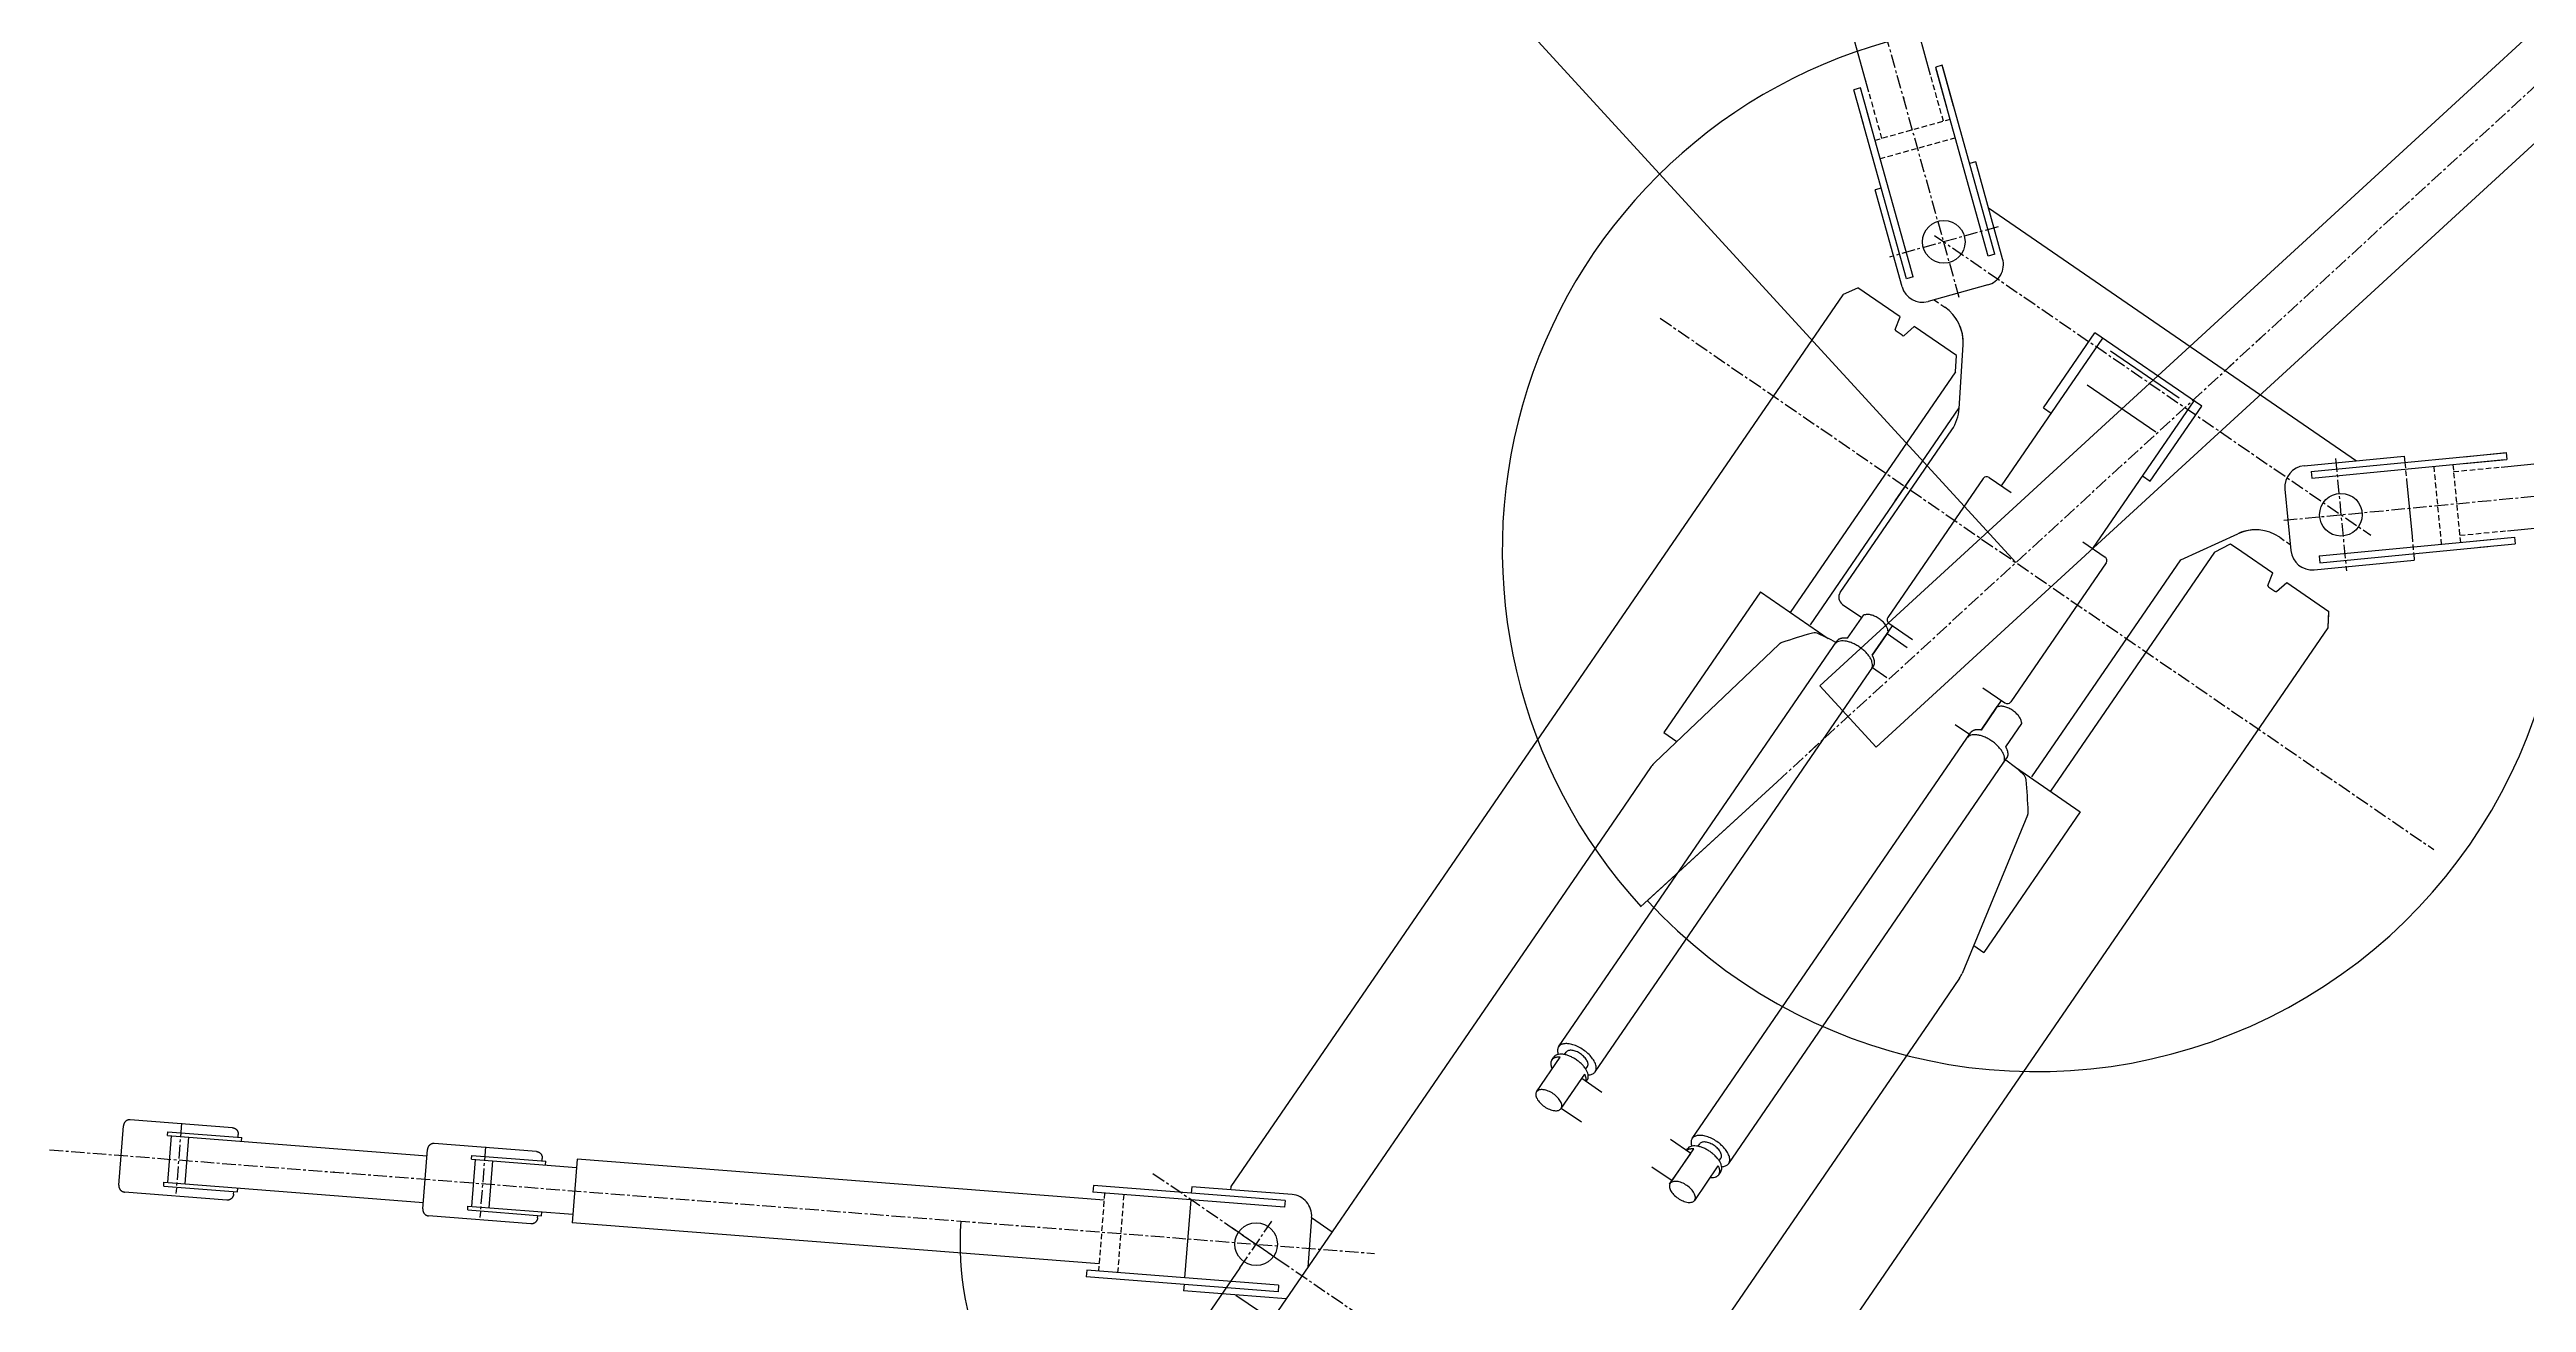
# Model space of a CAD drawing. Header units: millimetres. Extents: x 13669 to 217197, y -88248 to 24578.
# Drawn here: x 193647 to 199457, y -26504 to -23567 of the extents above; entities that cross this region are included whole.
import ezdxf

# ---------------------------------------------------------------- set-up
doc = ezdxf.new("R2010")
doc.units = ezdxf.units.MM
doc.linetypes.add('CENTER', pattern=[50.8, 31.75, -6.35, 6.35, -6.35])
doc.linetypes.add('DASHED', pattern=[19.05, 12.7, -6.35])
doc.layers.add('1', color=7, linetype='Continuous')
doc.styles.get("Standard").update_dxf_attribs({"font": 'arial.ttf'})
doc.dimstyles.new('DIMSTYLE24', dxfattribs={"dimtxt": 3.2, "dimasz": 1, "dimexe": 2.54, "dimexo": 0, "dimgap": 1.6, "dimtad": 1, "dimdec": 4, "dimzin": 0, "dimdsep": 46, "dimtxsty": 'Standard', "dimblk1": 'OPEN', "dimblk2": 'OPEN', "dimsah": 1, "dimcen": 0.09, "dimadec": 0, "dimazin": 0, "dimtfac": 1, "dimtdec": 4, "dimtmove": 0, "dimatfit": 3, "dimldrblk": 'OPEN', "dimfxl": 1, "dimtvp": 1, "dimtolj": 1, "dimtzin": 0, "dimarcsym": 0})
doc.dimstyles.new('ISO-25', dxfattribs={"dimtxt": 2.5, "dimasz": 2.5, "dimexe": 1.25, "dimexo": 0.625, "dimtad": 1, "dimtxsty": 'Standard', "dimcen": 2.5, "dimadec": 0, "dimazin": 0, "dimtfac": 1, "dimtmove": 0, "dimatfit": 3, "dimfxl": 1, "dimarcsym": 0})

# ---------------------------------------------------------------- blocks, each defined once
blk = doc.blocks.new('_OPEN')
at = {"color": 0, "linetype": 'ByBlock'}
for q in [(-3.128, 0.562), (-3.128, -0.562), (-3, 0)]:
    blk.add_line((0, 0), q, dxfattribs=at)
blk = doc.blocks.new('*D397')
at = {"layer": '1', "color": 0, "linetype": 'Continuous', "lineweight": -2, "transparency": 16777216}
blk.add_line((196438.9, -26423), (196083.3, -26941), dxfattribs=at)
blk.add_arc((196477.1, -26367.3), 694.5, 175.57351, 235.49101, dxfattribs=at)
at = {"layer": 'Defpoints', "color": 0, "linetype": 'Continuous', "transparency": 16777216}
for p in [(193647.2, -26146.2), (196515.3, -26311.7), (196438.9, -26423), (196755.1, -26389.1), (195807.9, -26553.3)]:
    blk.add_point(p, dxfattribs=at)
at = {"layer": '1', "color": 0, "linetype": 'Continuous', "lineweight": -2, "transparency": 16777216, "xscale": 0.5, "yscale": 0.5, "zscale": 0.5}
for p, rotation in [((195784.7, -26313.2), 85.55288885906965), ((196084, -26939.9), 325.5116395829554)]:
    blk.add_blockref('_OPEN', p, dxfattribs=dict(at, rotation=rotation))
at = {"layer": '1', "color": 0, "linetype": 'Continuous', "transparency": 16777216, "insert": (195851.9, -26666), "char_height": 1.6, "attachment_point": 5, "rotation": 295.53226}
blk.add_mtext('\\A1;60°', dxfattribs=at)
blk = doc.blocks.new('*D398')
at = {"layer": '1', "color": 0, "linetype": 'Continuous', "lineweight": -2, "transparency": 16777216}
blk.add_line((197699.1, -25283.2), (197378.9, -25576.8), dxfattribs=at)
blk.add_arc((198291.5, -24739.9), 1237, 105.62486, 222.50072, dxfattribs=at)
at = {"layer": 'Defpoints', "color": 0, "linetype": 'Continuous', "transparency": 16777216}
for p in [(197351, -21371.8), (201544.4, -21756.7), (197283.5, -24022.9), (198126.2, -24147.7), (197699.1, -25283.2)]:
    blk.add_point(p, dxfattribs=at)
at = {"layer": '1', "color": 0, "linetype": 'Continuous', "lineweight": -2, "transparency": 16777216, "xscale": 0.5, "yscale": 0.5, "zscale": 0.5}
for p, rotation in [((197958.8, -23548.4), 15.61327975359566), ((197379.8, -25576), 312.5122968847326)]:
    blk.add_blockref('_OPEN', p, dxfattribs=dict(at, rotation=rotation))
at = {"layer": '1', "color": 0, "linetype": 'Continuous', "transparency": 16777216, "insert": (197056.4, -24646.4), "char_height": 1.6, "attachment_point": 5, "rotation": 85.6712}
blk.add_mtext('\\A1;117°', dxfattribs=at)
blk = doc.blocks.new('*D399')
at = {"layer": '1', "color": 0, "linetype": 'Continuous', "lineweight": -2, "transparency": 16777216}
blk.add_line((197699.1, -25283.2), (197394.3, -25562.8), dxfattribs=at)
blk.add_arc((198307, -24725.7), 1237.2, 222.54703, 5.43972, dxfattribs=at)
at = {"layer": 'Defpoints', "color": 0, "linetype": 'Continuous', "transparency": 16777216}
for p in [(201544.4, -21756.7), (201756.4, -24395.8), (198887.3, -24670.2), (197699.1, -25283.2), (198310.7, -25962.9)]:
    blk.add_point(p, dxfattribs=at)
at = {"layer": '1', "color": 0, "linetype": 'Continuous', "lineweight": -2, "transparency": 16777216, "xscale": 0.5, "yscale": 0.5, "zscale": 0.5}
for p, rotation in [((199538.5, -24607.9), 95.45130150216656), ((197395.2, -25561.9), 132.5354540853407)]:
    blk.add_blockref('_OPEN', p, dxfattribs=dict(at, rotation=rotation))
at = {"layer": '1', "color": 0, "linetype": 'Continuous', "transparency": 16777216, "insert": (199198, -25581.7), "char_height": 1.6, "attachment_point": 5, "rotation": 46.15002}
blk.add_mtext('\\A1;143°', dxfattribs=at)
blk = doc.blocks.new('*D400')
at = {"color": 0, "lineweight": -2, "transparency": 16777216}
for p, q in [((201530.7, -21768.4), (199046.3, -19059.4)), ((195849, -21993.3), (198973.4, -19127.9)), ((198258.8, -24769), (195774.4, -22060))]:
    blk.add_line(p, q, dxfattribs=at)
at = {"color": 0, "transparency": 16777216}
for points in [[(198962.2, -19115.6), (198984.7, -19140.2), (199047.1, -19060.3)], [(195837.7, -21981), (195860.2, -22005.6), (195775.3, -22060.9)]]:
    blk.add_solid(points, dxfattribs=at)
at = {"layer": 'Defpoints', "color": 0, "transparency": 16777216}
for p in [(199047.1, -19060.3), (201531.1, -21768.8), (198259.3, -24769.5)]:
    blk.add_point(p, dxfattribs=at)
at = {"color": 0, "transparency": 16777216, "insert": (197309.2, -20449.4), "char_height": 250, "attachment_point": 5, "rotation": 42.52388}
blk.add_mtext('4439,44', dxfattribs=at)

msp = doc.modelspace()

# ---------------------------------------------------------------- linework, layer by layer
at = {"color": 3, "linetype": 'Continuous'}
for p, q in [((197703.2407772, -24961.4952692), (197412.155483, -25238.0665595)), ((197825.5767167, -24950.7923285), (197796.1732387, -24936.1650587)), ((197837.0828794, -24956.8722226), (197825.54604, -24950.8539944)), ((197922.8079664, -25015.7562057), (197956.1975593, -25038.6765642)), ((198116.9643524, -25149.035278), (198150.3539452, -25171.9556364)), ((197404.0169285, -25247.6069755), (197340.2610628, -25340.4843363)), ((198235.3996836, -25231.8272766), (198258.4229976, -25249.2267963)), ((198258.4229976, -25249.2267963), (198276.7574578, -25266.0193627)), ((197340.2610628, -25340.4843363), (196839.4022717, -26070.1182622)), ((198286.5215898, -25361.8458725), (198133.0534838, -25732.884744)), ((198127.075713, -25743.908507), (198063.3198473, -25836.7858677)), ((198063.3198473, -25836.7858677), (197233.0307372, -27046.3225953)), ((196839.4022717, -26070.1182622), (196665.6061296, -26323.2985273)), ((196655.4190998, -26338.1386433), (196509.9719864, -26550.0210147)), ((196665.6061296, -26323.2985273), (196655.4190998, -26338.1386433))]:
    msp.add_line(p, q, dxfattribs=at)
msp.add_line((197799.6368335, -25058.6885835), (197931.4363344, -25202.4022202))
at = {"linetype": 'ByBlock'}
for p, q in [((194089.3660455, -26116.5798478), (194089.8334302, -26110.5982191)), ((194637.1875619, -26168.4112864), (194637.8886882, -26159.4385647)), ((194078.9275326, -26250.1727883), (194079.3949485, -26244.1907624)), ((194627.9177434, -26287.0496907), (194628.6188698, -26278.076969))]:
    msp.add_line(p, q, dxfattribs=at)
at = {"color": 7, "linetype": 'Continuous'}
msp.add_lwpolyline([(197931.4363344, -25202.4022202), (201148.5708912, -22251.9742825), (201016.7713904, -22108.2606458), (197799.6368335, -25058.6885835)], dxfattribs=at)
at = {"color": 3, "linetype": 'Continuous'}
for centre, radius, start, end in [((197717.0168322, -24975.9942556), 20.0000027, 109.181129565, 133.5353650005), ((198075.1424817, -26005.482643), 1110.0001498, 105.3058771415, 109.181129565), ((197787.4129754, -24954.1444235), 20.0000027, 64.0228495334, 105.3058771415), ((197453.4836193, -25281.5635272), 60.0000088, 133.5353650012, 145.5322643123), ((198263.1281332, -25280.6563538), 20.0000027, 5.7586514786, 47.0416790872), ((197178.628804, -25390.0251129), 1110.0001498, 1.8833990532, 5.7586514786), ((198268.0401116, -25354.2016094), 20.0000027, 337.5291636192, 1.8833990532), ((198077.6090109, -25709.9519779), 60.0000088, 325.532264309, 337.5291636156)]:
    msp.add_arc(centre, radius, start, end, dxfattribs=at)
at = {"layer": '1', "color": 7, "linetype": 'CENTER'}
for p, q in [((198126.1736682, -24147.7409865), (197351.0171178, -21371.7603)), ((197699.0590592, -25283.2216209), (201544.423339, -21756.645408)), ((197699.0675512, -25283.2138329), (201544.4170415, -21756.6511834)), ((198217.6843243, -23982.1902218), (197962.3621448, -24053.1521839)), ((198068.6407303, -24002.9931364), (199091.5792629, -24705.1915108)), ((197425.016118, -24196.7870322), (199239.4235617, -25442.2909574)), ((198887.2749096, -24670.2005844), (201756.3568803, -24395.815335)), ((199008.8722649, -24525.3028996), (199034.4199307, -24789.0685763)), ((193956.5129261, -26083.8374756), (193943.6128046, -26248.9360588)), ((194669.5341401, -26139.5494783), (194656.6341538, -26304.6480803)), ((193647.1657119, -26146.2234153), (196755.1192802, -26389.0637671)), ((196235.2874682, -26201.3551704), (197408.7110121, -27006.8543072)), ((196438.8643858, -26423.0228405), (196515.3116313, -26311.6571126)), ((196421.4050805, -26329.116009), (196532.7712173, -26405.5635352))]:
    msp.add_line(p, q, dxfattribs=at)
at = {"layer": '1', "color": 7, "linetype": 'Continuous'}
for p, q in [((197914.665907, -23666.812669), (197597.5305149, -22525.7550728)), ((198059.1878835, -23626.6455313), (198032.3541517, -23530.0973095)), ((197907.9732349, -23642.7323324), (197907.6736027, -23641.6542767)), ((198086.4842744, -23603.490442), (198071.0685894, -23607.7749375)), ((198098.0327242, -23704.7922729), (198071.0685894, -23607.7749375)), ((198194.2485082, -24050.9780264), (198072.5519391, -23613.1120544)), ((198113.1471073, -23699.423634), (198086.4842744, -23603.490442)), ((198209.6641847, -24046.6935298), (198087.6522633, -23607.6928251)), ((197894.7517804, -23656.7788685), (197879.3360954, -23661.063364)), ((197901.6543822, -23741.3648693), (197879.3360954, -23661.063364)), ((197918.774283, -23743.2121729), (197894.7517804, -23656.7788685)), ((198002.5159957, -24104.2664495), (197896.5945727, -23723.1596364)), ((198017.9316767, -24099.9819513), (197909.6804553, -23710.4924924)), ((198164.9367868, -23829.7477534), (198150.4845841, -23833.7644786)), ((198228.1331029, -24057.1290146), (198164.9367868, -23829.7477534)), ((197943.3363916, -23891.3373867), (197928.8842048, -23895.3541088)), ((197992.0805093, -24122.7353666), (197928.8842048, -23895.3541088)), ((198195.0684597, -23938.1628825), (199058.0861063, -24530.5832179)), ((198209.6641847, -24046.6935298), (198194.2485082, -24050.9780264)), ((198017.9316767, -24099.9819513), (198002.5159957, -24104.2664495)), ((197853.3227267, -24141.6181707), (196418.0924678, -26232.4124369)), ((197854.579148, -24140.5738618), (197888.6848872, -24125.4423565)), ((197987.6186794, -24193.3556727), (197888.6848872, -24125.4423565)), ((198193.348155, -24118.6920639), (198053.6435587, -24157.5203145)), ((197976.2330558, -24223.2635945), (197987.6186794, -24193.3556727)), ((197996.7786419, -24237.3671567), (198020.5962012, -24215.9931641)), ((198119.5299934, -24283.9064804), (198020.5962012, -24215.9931641)), ((197992.4708127, -24236.7132142), (197978.3920246, -24227.0487996)), ((198117.6255291, -24322.0194082), (198119.5299934, -24283.9064804)), ((198126.262835, -24407.9439391), (198135.3804466, -24259.0391118)), ((198225.1030604, -24589.518599), (198462.7978462, -24243.2529791)), ((198323.7931106, -24406.8768693), (198444.6599584, -24230.8021866)), ((198695.2904767, -24402.8480496), (198444.6599584, -24230.8021866)), ((198641.9924827, -24384.1916304), (198481.226302, -24273.833337)), ((198641.9924827, -24384.1916304), (198481.226302, -24273.833337)), ((198117.6255291, -24322.0194082), (197730.1191279, -24886.5254564)), ((198587.2402358, -24463.9528276), (198426.4740551, -24353.5945342)), ((198587.2402358, -24463.9528276), (198426.4740551, -24353.5945342)), ((198439.4578031, -24736.662877), (198677.1525889, -24390.3972571)), ((197777.1607028, -24915.1784495), (198126.3458205, -24406.4975342)), ((198323.7931106, -24406.8768693), (198341.9309984, -24419.3276617)), ((198574.4236289, -24578.9227322), (198695.2904767, -24402.8480496)), ((197847.2530049, -24839.5747667), (198108.8882738, -24458.4334714)), ((198951.5585777, -24555.968545), (199405.0770207, -24512.0419073)), ((199310.3126752, -24521.2205347), (199409.4183823, -24511.6214298)), ((199409.4183823, -24511.6214298), (199410.9608855, -24527.5469103)), ((198182.3439314, -24572.2954892), (197958.7974862, -24897.9502911)), ((197976.3716162, -24624.9748164), (198013.1576688, -24571.3861555)), ((198196.247658, -24569.7107454), (198248.187501, -24605.3649633)), ((198556.2857411, -24566.4719398), (198574.4236289, -24578.9227322)), ((198935.1856738, -24542.4867855), (199170.0864278, -24519.7349046)), ((198951.5585777, -24555.968545), (198953.1010767, -24571.894018)), ((198953.1010767, -24571.894018), (199405.4472705, -24528.0809456)), ((199170.0864278, -24519.7349046), (199171.5325138, -24534.6650445)), ((199310.7351879, -24537.2545094), (199410.9608855, -24527.5469103)), ((199397.6214491, -24545.4161554), (199497.3625118, -24535.7554758)), ((198890.2388763, -24597.074211), (198904.2177838, -24741.3988362)), ((199175.4851698, -24575.4740733), (199188.3072138, -24707.8545883)), ((199412.0823978, -24694.7174669), (200590.8747551, -24580.542719)), ((198725.0532277, -24744.6937867), (198340.2083932, -25305.3225558)), ((198416.3736592, -24720.8167164), (198468.3135022, -24756.4709343)), ((198645.7443225, -24763.0396077), (198779.8659169, -24701.7209399)), ((198725.0532277, -24744.6937867), (198762.5967805, -24725.3410712)), ((198762.5967805, -24725.3410712), (198788.9791251, -24743.4512888)), ((198788.9791251, -24743.4512888), (198861.5301638, -24793.2541067)), ((198970.7434254, -24754.0416429), (199373.1132918, -24715.0691372)), ((198972.2859246, -24769.9671206), (199365.995931, -24731.8333859)), ((199192.2598729, -24748.6636193), (199193.705956, -24763.5937433)), ((199339.3115679, -24718.3430732), (199428.6032204, -24709.6945164)), ((199347.188648, -24733.6550014), (199430.1457236, -24725.6199969)), ((199428.6032204, -24709.6945164), (199430.1457236, -24725.6199969)), ((198470.8984497, -24770.3743642), (198247.3520046, -25096.0291661)), ((198296.5591327, -25271.7206282), (198645.7443225, -24763.0396077)), ((198850.1449492, -24823.1623092), (198861.5301638, -24793.2541067)), ((198958.8052094, -24786.3456338), (199193.705956, -24763.5937433)), ((198970.7434254, -24754.0416429), (198972.2859246, -24769.9671206)), ((197660.0407788, -24838.4200216), (197433.6649508, -25168.1965716)), ((197660.0407788, -24838.4200216), (197818.9084742, -24947.4750957)), ((198852.303918, -24826.9475142), (198866.382706, -24836.6119288)), ((198870.6905353, -24837.2658714), (198894.5080946, -24815.8918788)), ((198894.5080946, -24815.8918788), (198993.4414779, -24883.8049144)), ((198991.0472639, -24922.6236466), (197555.8224456, -27013.4099872)), ((198991.0568393, -24922.61822), (197555.8265804, -27013.4124862)), ((197852.423024, -24867.3822938), (197897.7673973, -24898.5090372)), ((197864.4899915, -24946.9864219), (197902.3425465, -24891.8441166)), ((197922.2006973, -24986.6020611), (197969.6269192, -24917.5131659)), ((197961.3827305, -24911.8539247), (198017.0325623, -24950.0548724)), ((198991.5704174, -24921.0753085), (198993.1939892, -24888.5744513)), ((198991.5797817, -24921.0704129), (198993.4414779, -24883.8049144)), ((197186.5620141, -25904.5298781), (197839.2764092, -24953.6781231)), ((197922.2006973, -24986.6020611), (197960.0532523, -24931.4597558)), ((197956.8932699, -24936.0631099), (197922.2006973, -24986.6020611)), ((197956.8932699, -24936.0631099), (198004.298913, -24968.6048164)), ((197272.3042079, -25963.3877931), (197925.0185041, -25012.5359702)), ((198177.7781641, -25162.0437675), (198225.204386, -25092.9548724)), ((198181.5087317, -25062.9598957), (198233.4485747, -25098.6141136)), ((198177.7778673, -25162.0435638), (198215.6304224, -25106.9012585)), ((198212.47044, -25111.5046126), (198177.7778673, -25162.0435638)), ((198235.4888699, -25201.6594067), (198273.341425, -25146.5171014)), ((197433.6649508, -25168.1965716), (197463.8698303, -25188.9307767)), ((197499.8501867, -26119.5872237), (198152.5644829, -25168.7354009)), ((197585.5920838, -26178.4449349), (198238.306281, -25227.5930442)), ((198258.4229976, -25249.2267963), (198410.2831201, -25353.4255041)), ((198410.2831201, -25353.4255041), (198183.9072921, -25683.2020541)), ((198160.3045863, -25666.9999255), (198183.9072921, -25683.2020541)), ((197134.8207859, -26009.94352), (197190.2739608, -25929.1612349)), ((197170.6174964, -25935.7086195), (197175.4705448, -25928.6388649)), ((197200.7521311, -25922.7316478), (197204.6996982, -25916.9809673)), ((197250.2186482, -25956.6880458), (197254.1662153, -25950.9373653)), ((197192.5314917, -26049.5591592), (197247.9846666, -25968.7768741)), ((197192.8743155, -26049.0597452), (197240.9790542, -25978.9824101)), ((197192.8743155, -26049.0597452), (197240.9790542, -25978.9824101)), ((197288.3846973, -26011.5241167), (197240.9790542, -25978.9824101)), ((197288.3846973, -26011.5241167), (197240.9790542, -25978.9824101)), ((197251.2848094, -25986.0568182), (197253.7927611, -25982.4033202)), ((194076.5639591, -26094.5154125), (193836.2602212, -26075.7392529)), ((197240.2799586, -26081.6014517), (197192.8743155, -26049.0597452)), ((197240.2799586, -26081.6014517), (197192.8743155, -26049.0597452)), ((193809.7481535, -26229.1401183), (193820.6538182, -26089.565531)), ((193932.1419509, -26113.3224492), (193923.5731993, -26222.9881368)), ((193924.1662128, -26112.699265), (193924.8673391, -26103.7265432)), ((193924.1662128, -26112.699265), (194532.5067022, -26160.231944)), ((193924.8673391, -26103.7265432), (194098.3387472, -26117.2809407)), ((193965.2518519, -26226.2448442), (193973.8206131, -26116.5790611)), ((194097.6376732, -26126.2534561), (194098.3387472, -26117.2809407)), ((194789.5853083, -26150.227434), (194549.2814698, -26131.4512052)), ((197496.5562243, -26154.4239129), (197449.150878, -26121.8824101)), ((197496.5562243, -26154.4239129), (197449.150878, -26121.8824101)), ((197514.039908, -26137.7887218), (197517.9874751, -26132.0380413)), ((194522.7694681, -26284.8521901), (194533.6751674, -26145.2775524)), ((194645.1633038, -26169.034422), (194636.5945452, -26278.7002006)), ((194637.1875619, -26168.4112864), (194883.1965354, -26187.6331955)), ((194637.8886882, -26159.4385647), (194811.3600963, -26172.9929621)), ((194678.2731004, -26281.9567966), (194686.8418616, -26172.2910134)), ((194802.3872769, -26172.2918601), (194802.8546743, -26166.3099552)), ((194810.658909, -26181.9654687), (194811.3599756, -26172.9929527)), ((194810.6590223, -26181.9654775), (194811.3600963, -26172.9929621)), ((194884.7544857, -26167.6940137), (194873.0698301, -26317.238236)), ((196120.5258501, -26264.2511279), (194884.7544857, -26167.6940137)), ((197405.2857314, -26185.7836526), (197452.6910777, -26218.3251554)), ((197448.1086618, -26225.0006619), (197503.5618366, -26144.2183768)), ((197448.4514856, -26224.5012479), (197496.5562243, -26154.4239129)), ((197448.4514856, -26224.5012479), (197496.5562243, -26154.4239129)), ((197486.2507658, -26147.3497086), (197488.7587174, -26143.6962105)), ((197505.8196644, -26264.6165048), (197561.2728392, -26183.8342197)), ((197562.2275885, -26204.5302167), (197567.0806369, -26197.460462)), ((197563.5064251, -26171.7451198), (197567.4539922, -26165.9944393)), ((194063.3213218, -26263.9989048), (193823.0175839, -26245.2227451)), ((193914.8963943, -26231.3376693), (193915.5975206, -26222.3649475)), ((193914.8963943, -26231.3376693), (194088.3677756, -26244.8918542)), ((193915.5975206, -26222.3649475), (194523.9378897, -26269.8983551)), ((194088.3677756, -26244.8918542), (194089.0688496, -26235.9193388)), ((196095.6410749, -26229.7076867), (196094.3947111, -26245.6590712)), ((196544.0334672, -26280.7916582), (196094.3947111, -26245.6590712)), ((196545.2798309, -26264.8402736), (196095.6410749, -26229.7076867)), ((196326.1198228, -26232.670461), (196324.9513575, -26247.6248776)), ((196561.402718, -26251.0543184), (196326.1198228, -26232.670461)), ((196417.5692448, -26233.9606529), (196417.2779674, -26239.7932341)), ((197447.0315648, -26226.5697398), (197452.6910777, -26218.3251554)), ((194776.3427055, -26319.7108759), (194536.038867, -26300.9346471)), ((194627.9177434, -26287.0496907), (194801.3891248, -26300.6038757)), ((194628.6188698, -26278.076969), (194874.6277714, -26297.2991708)), ((194791.9489807, -26305.8845933), (194792.4163702, -26299.9027896)), ((194801.3891097, -26300.6038745), (194802.0901763, -26291.6313585)), ((194801.3891248, -26300.6038757), (194802.0901988, -26291.6313602)), ((196108.8411939, -26413.7953502), (194873.0698301, -26317.238236)), ((196323.704994, -26263.5762621), (196309.4497114, -26446.0202192)), ((196545.2798309, -26264.8402736), (196544.0334672, -26280.7916582)), ((196607.3559079, -26304.7972784), (196598.242691, -26421.4312766)), ((196607.3288237, -26305.1269229), (196655.4190998, -26338.1386433)), ((196080.1394246, -26428.1030322), (196078.8930737, -26444.0543978)), ((196529.7781895, -26463.2356114), (196080.1394246, -26428.1030322)), ((196528.5318257, -26479.1869959), (196078.8930737, -26444.0543978)), ((196308.2033486, -26461.971594), (196307.0348819, -26476.9260293)), ((196547.2980916, -26495.6456235), (196307.0348819, -26476.9260293)), ((196429.8366098, -26486.5212951), (196513.9336072, -26544.2498613)), ((196529.7781895, -26463.2356114), (196528.5318257, -26479.1869959))]:
    msp.add_line(p, q, dxfattribs=at)
at = {"layer": '1', "color": 7, "linetype": 'DASHED'}
for p, q in [((198089.313898, -23735.0393445), (198059.1878835, -23626.6455313)), ((197944.7919184, -23775.2064978), (197914.665907, -23666.812669)), ((198105.2113172, -23730.6209573), (197928.8944953, -23779.6248862)), ((198117.261464, -23773.9775555), (197940.9446379, -23822.9814731)), ((198067.3358066, -24153.7148131), (198092.2714821, -24170.8319616)), ((199171.5325138, -24534.6650445), (199175.4851698, -24575.4740733)), ((199239.2619494, -24544.1772223), (199256.9043031, -24726.3248396)), ((199284.0523498, -24539.838941), (199301.6946914, -24721.9865583)), ((199285.6430528, -24556.2620877), (199397.6214491, -24545.4161554)), ((198877.9124644, -24710.136918), (198902.8477311, -24727.2537859)), ((199188.3072138, -24707.8545883), (199192.2598729, -24748.6636193)), ((199300.103988, -24705.5634076), (199412.0823978, -24694.7174669)), ((196121.8111626, -26247.8012594), (196107.5558813, -26430.2452204)), ((196166.6744262, -26251.3066568), (196152.4191329, -26433.7506159)), ((196429.8363811, -26486.5211381), (196429.8366098, -26486.5212951))]:
    msp.add_line(p, q, dxfattribs=at)
at = {"layer": '1', "color": 7, "linetype": 'Continuous'}
for points in [[(197904.6209691, -24892.2559874, 0.0133033823), (197902.3424476, -24891.8440487, -1)], [(197958.8511292, -24929.505655, 0.038233192), (197958.4550192, -24926.1941837, 0.038233192), (197957.3545812, -24922.6437522, 0.038233192), (197955.5753864, -24918.937121, 0.038233192), (197953.1589661, -24915.1607292, 0.038233192), (197950.1615743, -24911.4026799, 0.038233192), (197946.6533515, -24907.7505661, 0.038233192), (197942.715821, -24904.2896053, 0.038233192), (197938.4410523, -24901.1004652, 0.038233192), (197933.9285889, -24898.2575908, 0.038233192), (197929.2836787, -24895.8271165, 0.038233192), (197924.6145915, -24893.8658982, 0.038233192), (197920.0304482, -24892.4195861, 0.038233192), (197915.6379013, -24891.5219477, 0.038233192), (197911.5394845, -24891.1938797, 0.038233192), (197907.8306888, -24891.4430023, 0.038233192), (197904.5982319, -24892.263636, -1)], [(197920.4445463, -25019.1989432, 0.04912685), (197922.5746969, -25014.3304089, 0.04912685), (197922.975492, -25008.5179721, 0.04912685), (197921.6314173, -25001.9850303, 0.04912685), (197918.594282, -24994.9828561, 0.04912685), (197913.9807635, -24987.7801782, 0.04912685), (197907.9680379, -24980.654069, 0.04912685), (197900.7874491, -24973.8781755, 0.04912685), (197892.7146198, -24967.7131655, 0.04912685), (197884.0600495, -24962.3956158, 0.04912685), (197875.1560066, -24958.130179, 0.04912685), (197866.3451011, -24955.0805745, 0.04912685), (197857.9655464, -24953.3641291, 0.04912685), (197850.3395803, -24953.0465942, 0.04912685), (197843.7602072, -24954.140468, 0.04912685), (197838.4802327, -24956.6035816, 0.04912685), (197834.7025503, -24960.3411641, -1)], [(197864.4898925, -24946.986354, 0.01300753), (197862.3350171, -24946.6754803, 0.01300753), (197860.233659, -24946.4630578, 0.01300753), (197858.1916652, -24946.3498979, 0.01300753), (197856.2145241, -24946.3362749, 0.01300753), (197854.3075631, -24946.4220614, 0.01300753), (197852.4758436, -24946.6070931, 0.01300753), (197850.724563, -24946.8910078, 0.01300753), (197849.0581272, -24947.2729002, 0.01300753), (197847.4814427, -24947.7517716, 0.01300753), (197845.9984887, -24948.3262781, 0.01300753), (197844.6133121, -24948.9949769, 0.01300753), (197843.3297681, -24949.7558565, 0.01300753), (197842.1512422, -24950.6071656, 0.01300753), (197841.0809648, -24951.5463185, 0.01300753), (197840.1219317, -24952.5708594, 0.01300753), (197839.2764092, -24953.6781231, -1)], [(197960.0533513, -24931.4598237, 0.0133022989), (197958.8500978, -24929.4817787, 0.009772589)], [(197925.0184052, -25012.5359023, 0.01300753), (197925.7478793, -25011.3489768, 0.01300753), (197926.3591628, -25010.0857224, 0.01300753), (197926.8508797, -25008.7494155, 0.01300753), (197927.2217163, -25007.3436663, 0.01300753), (197927.4705197, -25005.8724868, 0.01300753), (197927.5966745, -25004.3395298, 0.01300753), (197927.5997883, -25002.7491836, 0.01300753), (197927.4798702, -25001.1056757, 0.01300753), (197927.237393, -24999.413406, 0.01300753), (197926.8727928, -24997.6770402, 0.01300753), (197926.3872038, -24995.9012871, 0.01300753), (197925.7818594, -24994.0909231, 0.01300753), (197925.0584255, -24992.2507305, 0.01300753), (197924.2188957, -24990.3858623, 0.01300753), (197923.2654985, -24988.5013415, 0.01300753), (197922.2007962, -24986.602129, -1)], [(198217.9086603, -25107.3130908, 0.0133022989), (198215.6303235, -25106.9011906, -1)], [(198272.1390051, -25144.5627969, 0.038233192), (198271.7428951, -25141.2513256, 0.038233192), (198270.6423582, -25137.7008261, 0.038233192), (198268.8631634, -25133.994195, 0.038233192), (198266.4467431, -25130.2178031, 0.038233192), (198263.4494501, -25126.4598218, 0.038233192), (198259.9411284, -25122.8076401, 0.038233192), (198256.0036968, -25119.3467472, 0.038233192), (198251.7288292, -25116.1575392, 0.038233192), (198247.2163658, -25113.3146648, 0.038233192), (198242.5715545, -25110.8842584, 0.038233192), (198237.9024673, -25108.9230401, 0.038233192), (198233.318324, -25107.476728, 0.038233192), (198228.9257772, -25106.5790896, 0.038233192), (198224.8272615, -25106.2509536, 0.038233192), (198221.1185646, -25106.5001442, 0.038233192), (198217.8860088, -25107.32071, -1)], [(198273.3412271, -25146.5169656, 0.0133022989), (198272.1379737, -25144.5389206, 0.009772589)], [(198230.2624178, -25239.3110685, 0.04912685), (198232.3924695, -25234.4424663, 0.04912685), (198232.7931967, -25228.6301284, 0.04912685), (198231.449221, -25222.0972546, 0.04912685), (198228.4120546, -25215.0949135, 0.04912685), (198223.7985671, -25207.8924025, 0.04912685), (198217.7859094, -25200.7661943, 0.04912685), (198210.6052527, -25193.9903997, 0.04912685), (198202.5323924, -25187.8252228, 0.04912685), (198193.8777542, -25182.5077721, 0.04912685), (198184.9738782, -25178.2423043, 0.04912685), (198176.1628058, -25175.1927308, 0.04912685), (198167.783319, -25173.4761864, 0.04912685), (198160.157384, -25173.1588184, 0.04912685), (198153.5780108, -25174.2526922, 0.04912685), (198148.2980053, -25176.715639, 0.04912685), (198144.5204218, -25180.4532893, -1)], [(198177.7777684, -25162.0434959, 0.01300753), (198175.622794, -25161.7325543, 0.01300753), (198173.5215348, -25161.5201997, 0.01300753), (198171.479541, -25161.4070398, 0.01300753), (198169.502301, -25161.3933488, 0.01300753), (198167.59534, -25161.4791353, 0.01300753), (198165.7637194, -25161.664235, 0.01300753), (198164.0123399, -25161.9480818, 0.01300753), (198162.3460031, -25162.3300421, 0.01300753), (198160.7692197, -25162.8088456, 0.01300753), (198159.2862656, -25163.3833521, 0.01300753), (198157.9011879, -25164.0521187, 0.01300753), (198156.6176439, -25164.8129984, 0.01300753), (198155.439118, -25165.6643075, 0.01300753), (198154.3688407, -25166.6034604, 0.01300753), (198153.4097087, -25167.6279334, 0.01300753), (198152.564285, -25168.735265, -1)], [(198238.306281, -25227.5930442, 0.01300753), (198239.0356562, -25226.4060508, 0.01300753), (198239.6470386, -25225.1428643, 0.01300753), (198240.1387556, -25223.8065574, 0.01300753), (198240.5095922, -25222.4008082, 0.01300753), (198240.7582967, -25220.9295607, 0.01300753), (198240.8844515, -25219.3966037, 0.01300753), (198240.8875652, -25217.8062576, 0.01300753), (198240.767746, -25216.1628176, 0.01300753), (198240.5252689, -25214.4705478, 0.01300753), (198240.1606686, -25212.7341821, 0.01300753), (198239.6750797, -25210.958429, 0.01300753), (198239.0697353, -25209.148065, 0.01300753), (198238.3463013, -25207.3078724, 0.01300753), (198237.5067715, -25205.4430042, 0.01300753), (198236.5533744, -25203.5584834, 0.01300753), (198235.488672, -25201.6592709, -1)], [(197256.0310424, -25970.7113069, 0.068142801), (197264.9641203, -25968.9951325, 0.068142801), (197271.2817226, -25964.7000533, 0.068142801), (197274.5187971, -25958.1420216, 0.068142801), (197274.437159, -25949.8039311, 0.068142801), (197271.042857, -25940.2995055, 0.068142801), (197264.5856527, -25930.3282563, 0.068142801), (197255.5407088, -25920.6243423, 0.068142801), (197244.5741825, -25911.9019474, 0.068142801), (197232.4929724, -25904.8031736, 0.068142801), (197220.1866834, -25899.8504875, 0.068142801), (197208.5609078, -25897.4086359, 0.068142801), (197198.4715276, -25897.6571587, 0.068142801), (197190.6612775, -25900.5778454, 0.068142801), (197185.7050437, -25905.9557564, 0.068142801), (197183.9676452, -25913.3949265, 0.068142801), (197185.5767724, -25922.3478205, -1)], [(197190.2736581, -25929.1614638, 0.019541247), (197187.4705109, -25929.0036554, 0.019541247), (197184.8034453, -25929.0508988, 0.019541247), (197182.2889067, -25929.3029846, 0.019541247), (197179.9421965, -25929.7581897, 0.019541247), (197177.7776633, -25930.4138467, 0.019541247), (197175.8084746, -25931.26604, 0.019541247), (197174.0466534, -25932.309341, 0.019541247), (197172.5029674, -25933.5376051, 0.019541247), (197171.1869724, -25934.9432731, 0.019541247), (197170.1064739, -25936.5177303, 0.019541247), (197169.2681275, -25938.2512813, 0.019541247), (197168.6772346, -25940.1334466, 0.019541247), (197168.33718, -25942.1527225, 0.019541247), (197168.2501612, -25944.2967899, 0.019541247), (197168.4166882, -25946.5526081, 0.0853223606), (197171.5529016, -25956.4334325, -1)], [(197253.7926622, -25982.4032522, 0.04912685), (197255.7384208, -25977.9559991, 0.04912685), (197256.1045626, -25972.6465268, 0.04912685), (197254.8768327, -25966.6790115, 0.04912685), (197252.1025131, -25960.2826959, 0.04912685), (197247.8882402, -25953.7034057, 0.04912685), (197242.3959758, -25947.1939417, 0.04912685), (197235.8366458, -25941.0044742, 0.04912685), (197228.4624829, -25935.3729194, 0.04912685), (197220.5568344, -25930.5156145, 0.04912685), (197212.4234216, -25926.6192169, 0.04912685), (197204.3749195, -25923.8335923, 0.04912685), (197196.720493, -25922.2655881, 0.04912685), (197189.7544597, -25921.9756173, 0.04912685), (197183.7444466, -25922.9747683, 0.04912685), (197178.9213717, -25925.2247692, 0.04912685), (197175.4706437, -25928.6389328, -1)], [(197254.1662153, -25950.9373653, 0.04912685), (197255.3950768, -25948.1285856, 0.04912685), (197255.6263233, -25944.775303, 0.04912685), (197254.8508502, -25941.0063398, 0.04912685), (197253.0986795, -25936.9664604, 0.04912685), (197250.4370335, -25932.8111192, 0.04912685), (197246.9682603, -25928.6999422, 0.04912685), (197242.8254537, -25924.7908091, 0.04912685), (197238.1681722, -25921.2340037, 0.04912685), (197233.1750309, -25918.1662554, 0.04912685), (197228.0382157, -25915.705372, 0.04912685), (197222.9549206, -25913.9459632, 0.04912685), (197218.1206084, -25912.9556876, 0.04912685), (197213.7209252, -25912.7726136, 0.04912685), (197209.9251974, -25913.403666, 0.04912685), (197206.8790093, -25914.8246259, 0.04912685), (197204.6996982, -25916.9809673, -1)], [(197250.7177253, -25985.667542, 0.00893825), (197250.9414629, -25984.7801399, 0.00893825), (197251.1125304, -25983.8642964, 0.00893825), (197251.2307433, -25982.9213406, 0.00893825), (197251.2960529, -25981.9524034, 0.00893825), (197251.3083426, -25980.9587148, 0.00893825), (197251.267496, -25979.9415047, 0.00893825), (197251.1735944, -25978.9021389, 0.00893825), (197251.0268859, -25977.8419523, 0.00893825), (197250.8273529, -25976.7622426, 0.00893825), (197250.5754414, -25975.6644805, 0.00893825), (197250.2713006, -25974.5499329, 0.00893825), (197249.9154756, -25973.4201381, 0.00893825), (197249.5083134, -25972.276499, 0.00893825), (197249.050359, -25971.120554, 0.00893825), (197248.5422931, -25969.9536437, 0.00893825), (197247.9845618, -25968.7772388, -1)], [(193836.2672016, -26075.7398689, 0.0245486221), (193834.8457309, -26075.7012513, 0.0245486221), (193833.4266969, -26075.807025, 0.0245486221), (193832.0237654, -26076.0561711, 0.0245486221), (193830.6504477, -26076.4462904, 0.0245486221), (193829.3199693, -26076.9736257, 0.0245486221), (193828.0451437, -26077.6330985, 0.0245486221), (193826.838248, -26078.4183577, 0.0245486221), (193825.7109053, -26079.3218409, 0.0245486221), (193824.6739726, -26080.334847, 0.0245486221), (193823.737436, -26081.4476202, 0.0245486221), (193822.910315, -26082.6494439, 0.0245486221), (193822.2005751, -26083.9287439, 0.0245486221), (193821.6150516, -26085.2731998, 0.0245486221), (193821.1593833, -26086.6698637, 0.0245486221), (193820.8379586, -26088.1052851, 0.0245486221), (193820.6538729, -26089.5656401, -1)], [(194076.5570568, -26094.5151259, -0.0245486221), (194077.9672742, -26094.6977648, -0.0245486221), (194079.3526572, -26095.022664, -0.0245486221), (194080.699864, -26095.4866946, -0.0245486221), (194081.99592, -26096.0853877, -0.0245486221), (194083.2283437, -26096.8129775, -0.0245486221), (194084.385266, -26097.6624571, -0.0245486221), (194085.4555452, -26098.6256453, -0.0245486221), (194086.428874, -26099.6932663, -0.0245486221), (194087.2958786, -26100.8550382, -0.0245486221), (194088.0482092, -26102.0997725, -0.0245486221), (194088.6786206, -26103.4154818, -0.0245486221), (194089.1810416, -26104.789495, -0.0245486221), (194089.5506335, -26106.2085797, -0.0245486221), (194089.7838369, -26107.6590692, -0.0245486221), (194089.8784061, -26109.1269947, -0.0245486221), (194089.8334302, -26110.5982191, 1)], [(194549.2884846, -26131.4517709, 0.0245486221), (194547.867014, -26131.4131534, 0.0245486221), (194546.4479799, -26131.518927, 0.0245486221), (194545.0450485, -26131.7680732, 0.0245486221), (194543.6717307, -26132.1581924, 0.0245486221), (194542.3412524, -26132.6855277, 0.0245486221), (194541.0664268, -26133.3450005, 0.0245486221), (194539.8595311, -26134.1302598, 0.0245486221), (194538.7321884, -26135.0337429, 0.0245486221), (194537.6952557, -26136.046749, 0.0245486221), (194536.7587191, -26137.1595222, 0.0245486221), (194535.9315981, -26138.3613459, 0.0245486221), (194535.2218582, -26139.6406459, 0.0245486221), (194534.6363346, -26140.9851018, 0.0245486221), (194534.1806663, -26142.3817658, 0.0245486221), (194533.8592416, -26143.8171872, 0.0245486221), (194533.675156, -26145.2775421, -1)], [(197567.080538, -26197.4603941, 0.04912685), (197569.0262966, -26193.013141, 0.04912685), (197569.3924384, -26187.7036687, 0.04912685), (197568.1647086, -26181.7361534, 0.04912685), (197565.3903889, -26175.3398378, 0.04912685), (197561.1761161, -26168.7605476, 0.04912685), (197555.6837527, -26162.2510157, 0.04912685), (197549.1245217, -26156.0616161, 0.04912685), (197541.7502598, -26150.4299934, 0.04912685), (197533.8446113, -26145.5726885, 0.04912685), (197525.7112975, -26141.6763588, 0.04912685), (197517.6626964, -26138.8906663, 0.04912685), (197510.0083689, -26137.32273, 0.04912685), (197503.0423356, -26137.0327592, 0.04912685), (197497.0323225, -26138.0319102, 0.04912685), (197492.2092475, -26140.281911, 0.04912685), (197488.7585196, -26143.6960747, -1)], [(197569.3189182, -26185.7684488, 0.068142801), (197578.2519962, -26184.0522744, 0.068142801), (197584.5694996, -26179.7571273, 0.068142801), (197587.8066729, -26173.1991635, 0.068142801), (197587.7250349, -26164.861073, 0.068142801), (197584.330634, -26155.3565794, 0.068142801), (197577.8734296, -26145.3853303, 0.068142801), (197568.8285847, -26135.6814842, 0.068142801), (197557.8619594, -26126.9590214, 0.068142801), (197545.7808482, -26119.8603155, 0.068142801), (197533.4745593, -26114.9076294, 0.068142801), (197521.8487836, -26112.4657778, 0.068142801), (197511.7594035, -26112.7143006, 0.068142801), (197503.9491534, -26115.6349873, 0.068142801), (197498.9929196, -26121.0128983, 0.068142801), (197497.2554221, -26128.4520005, 0.068142801), (197498.8646483, -26137.4049624, -1)], [(197567.4539922, -26165.9944393, 0.04912685), (197568.6829526, -26163.1857275, 0.04912685), (197568.9141002, -26159.832377, 0.04912685), (197568.1387261, -26156.0634817, 0.04912685), (197566.3865553, -26152.0236022, 0.04912685), (197563.7249094, -26147.8682611, 0.04912685), (197560.2560372, -26143.7570162, 0.04912685), (197556.1133296, -26139.847951, 0.04912685), (197551.4559491, -26136.2910777, 0.04912685), (197546.4629067, -26133.2233973, 0.04912685), (197541.3260915, -26130.7625139, 0.04912685), (197536.2427964, -26129.003105, 0.04912685), (197531.4084843, -26128.0128295, 0.04912685), (197527.0088011, -26127.8297555, 0.04912685), (197523.2130733, -26128.4608079, 0.04912685), (197520.1668852, -26129.8817678, 0.04912685), (197517.9874751, -26132.0380413, -1)], [(194789.5782932, -26150.2268704, -0.0245486221), (194790.9885109, -26150.4095075, -0.0245486221), (194792.3738944, -26150.734405, -0.0245486221), (194793.7211017, -26151.1984339, -0.0245486221), (194795.0171585, -26151.7971253, -0.0245486221), (194796.2495831, -26152.5247136, -0.0245486221), (194797.4065065, -26153.3741917, -0.0245486221), (194798.4767869, -26154.3373786, -0.0245486221), (194799.450117, -26155.4049983, -0.0245486221), (194800.3171231, -26156.5667691, -0.0245486221), (194801.0694553, -26157.8115025, -0.0245486221), (194801.6998684, -26159.1272109, -0.0245486221), (194802.2022911, -26160.5012235, -0.0245486221), (194802.5718848, -26161.9203077, -0.0245486221), (194802.8050902, -26163.370797, -0.0245486221), (194802.8996612, -26164.8387223, -0.0245486221), (194802.8546872, -26166.3099468, 1)], [(197503.561534, -26144.2186057, 0.00893825), (197502.2633805, -26144.1210344, 0.00893825), (197500.99174, -26144.0662614, 0.00893825), (197499.748442, -26144.054378, 0.00893825), (197498.5348832, -26144.0854697, 0.00893825), (197497.3526953, -26144.1594922, 0.00893825), (197496.2033119, -26144.276265, 0.00893825), (197495.0883646, -26144.4357439, 0.00893825), (197494.0090892, -26144.6376128, 0.00893825), (197492.9670184, -26144.8817593, 0.00893825), (197491.963357, -26145.1677005, 0.00893825), (197490.9994396, -26145.4951882, 0.00893825), (197490.0765702, -26145.8638074, 0.00893825), (197489.1958546, -26146.2730074, 0.00893825), (197488.3583985, -26146.7222372, 0.00893825), (197487.5653391, -26147.2111129, 0.00893825), (197486.8175532, -26147.738781, -1)], [(197542.4943219, -26211.1901203, 0.0808661), (197552.899082, -26210.4815268, 0.019541354), (197555.0640109, -26209.8261415, 0.019541354), (197557.0335274, -26208.9743188, 0.019541354), (197558.7957444, -26207.9312894, 0.019541354), (197560.3397582, -26206.7033959, 0.019541354), (197561.6562479, -26205.2980675, 0.019541354), (197562.7371421, -26203.7238819, 0.019541354), (197563.5757853, -26201.9905347, 0.019541354), (197564.1671418, -26200.108542, 0.019541354), (197564.5076601, -26198.0894389, 0.019541354), (197564.5950746, -26195.9456432, 0.019541354), (197564.4289123, -26193.6899298, 0.019541354), (197564.0103453, -26191.336494, 0.019541354), (197563.3417135, -26188.8993141, 0.019541354), (197562.4273044, -26186.3935595, 0.019541354), (197561.2724376, -26183.8343807, -1)], [(193809.7482082, -26229.1402275, 0.0245486221), (193809.7032345, -26230.6114519, 0.0245486221), (193809.7978058, -26232.0793773, 0.0245486221), (193810.0310115, -26233.5298665, 0.0245486221), (193810.4006055, -26234.9489506, 0.0245486221), (193810.9030284, -26236.3229631, 0.0245486221), (193811.5334418, -26237.6386714, 0.0245486221), (193812.2857743, -26238.8834046, 0.0245486221), (193813.1527806, -26240.0451752, 0.0245486221), (193814.1261109, -26241.1127947, 0.0245486221), (193815.1963916, -26242.0759814, 0.0245486221), (193816.3533152, -26242.9254593, 0.0245486221), (193817.5857399, -26243.6530473, 0.0245486221), (193818.8817968, -26244.2517385, 0.0245486221), (193820.2290043, -26244.7157671, 0.0245486221), (193821.6143878, -26245.0406642, 0.0245486221), (193823.0246055, -26245.223301, -1)], [(194078.9275326, -26250.1727883, -0.0245486221), (194078.7434448, -26251.633143, -0.0245486221), (194078.422018, -26253.0685639, -0.0245486221), (194077.9663476, -26254.4652272, -0.0245486221), (194077.3808221, -26255.8096822, -0.0245486221), (194076.6710803, -26257.0889812, -0.0245486221), (194075.8439575, -26258.2908036, -0.0245486221), (194074.9074193, -26259.4035755, -0.0245486221), (194073.8704851, -26260.41658, -0.0245486221), (194072.743141, -26261.3200615, -0.0245486221), (194071.5362442, -26262.105319, -0.0245486221), (194070.2614176, -26262.7647899, -0.0245486221), (194068.9309385, -26263.2921232, -0.0245486221), (194067.5576201, -26263.6822404, -0.0245486221), (194066.1546883, -26263.9313845, -0.0245486221), (194064.7356541, -26264.037156, -0.0245486221), (194063.3141835, -26263.9985364, 1)], [(194522.7694913, -26284.8521295, 0.0245486221), (194522.7245176, -26286.323354, 0.0245486221), (194522.8190889, -26287.7912793, 0.0245486221), (194523.0522945, -26289.2417685, 0.0245486221), (194523.4218885, -26290.6608527, 0.0245486221), (194523.9243115, -26292.0348651, 0.0245486221), (194524.5547249, -26293.3505735, 0.0245486221), (194525.3070574, -26294.5953067, 0.0245486221), (194526.1740637, -26295.7570773, 0.0245486221), (194527.147394, -26296.8246968, 0.0245486221), (194528.2176746, -26297.7878835, 0.0245486221), (194529.3745982, -26298.6373613, 0.0245486221), (194530.607023, -26299.3649494, 0.0245486221), (194531.9030799, -26299.9636405, 0.0245486221), (194533.2502873, -26300.4276691, 0.0245486221), (194534.6356709, -26300.7525663, 0.0245486221), (194536.0458886, -26300.9352031, -1)], [(194791.9489672, -26305.8845298, -0.0245486221), (194791.7648813, -26307.3448848, -0.0245486221), (194791.4434563, -26308.7803061, -0.0245486221), (194790.9877877, -26310.17697, -0.0245486221), (194790.4022639, -26311.5214258, -0.0245486221), (194789.6925237, -26312.8007256, -0.0245486221), (194788.8654024, -26314.0025491, -0.0245486221), (194787.9288656, -26315.1153221, -0.0245486221), (194786.8919327, -26316.128328, -0.0245486221), (194785.7645898, -26317.0318109, -0.0245486221), (194784.557694, -26317.8170699, -0.0245486221), (194783.2828682, -26318.4765424, -0.0245486221), (194781.9523897, -26319.0038775, -0.0245486221), (194780.5790719, -26319.3939964, -0.0245486221), (194779.1761404, -26319.6431423, -0.0245486221), (194777.7571063, -26319.7489156, -0.0245486221), (194776.3356357, -26319.7102978, 1)]]:
    msp.add_lwpolyline(points, format="xyb", dxfattribs=at)
for points in [[(197134.820687, -26009.9434521, 0.098491403), (197133.117238, -26017.1325804, 0.098491403), (197136.0660805, -26026.2427238, 0.098491403), (197143.2183846, -26035.8870969, 0.098491403), (197153.4851262, -26044.5973636, 0.098491403), (197165.3034037, -26051.0474062, 0.098491403), (197176.8738795, -26054.255326, 0.098491403), (197186.4352182, -26053.7328235, 0.098491403), (197192.5315907, -26049.5592271, 0.098491403), (197194.2351386, -26042.3701667, 0.098491403), (197191.2862651, -26033.2598564, 0.098491403), (197184.13406, -26023.6155512, 0.098491403), (197173.8672504, -26014.9053835, 0.098491403), (197162.0490409, -26008.455242, 0.098491403), (197150.4784661, -26005.2472543, 0.098491403), (197140.9171585, -26005.7699236, 0.098491403)], [(197505.8194665, -26264.616369, 0.098491403), (197507.5229155, -26257.4272407, 0.098491403), (197504.574141, -26248.3169983, 0.098491403), (197497.4218369, -26238.6726252, 0.098491403), (197487.1550273, -26229.9624575, 0.098491403), (197475.3368178, -26223.512316, 0.098491403), (197463.766342, -26220.3043961, 0.098491403), (197454.2050343, -26220.8270655, 0.098491403), (197448.1085629, -26225.000594, 0.098491403), (197446.4051139, -26232.1897223, 0.098491403), (197449.3539563, -26241.2998657, 0.098491403), (197456.5061615, -26250.9441709, 0.098491403), (197466.7729032, -26259.6544376, 0.098491403), (197478.5911806, -26266.1044802, 0.098491403), (197490.1617553, -26269.3124679, 0.098491403), (197499.7229951, -26268.7898975, 0.098491403)]]:
    msp.add_lwpolyline(points, format="xyb", close=True, dxfattribs=at)
for centre, radius in [((198090.0172563, -24017.6799117), 49.9998124), ((199021.6367942, -24657.1921641), 49.9998124), ((196477.0881489, -26367.3397721), 50.0000068), ((196477.0881489, -26367.3397721), 49.9998124)]:
    msp.add_circle(centre, radius, dxfattribs=at)
at = {"layer": '1', "color": 7, "linetype": 'DASHED'}
msp.add_arc((198055.2634844, -24024.1341467), 100.0000153, 224.747368332, 224.7477287971, dxfattribs=at)
at = {"layer": '1', "color": 7, "linetype": 'Continuous'}
for centre, radius, start, end in [((198179.9591043, -24070.5180653), 50.0000068, 285.5322642698, 15.5322642711), ((197855.7958671, -24143.3158633), 3.0000005, 113.9284851469, 145.5322643092), ((198040.2545122, -24109.3463096), 50.0000068, 195.5322698908, 285.5322575715), ((197981.2216058, -24222.9267626), 5.0000009, 183.8628054017, 235.53226431), ((198035.5516329, -24253.1900928), 100.0000153, 356.4962157563, 55.53226431), ((198035.5457351, -24253.1976685), 99.9996249, 356.4958743089, 35.5827843102), ((197995.3003939, -24232.5911772), 5.0000009, 235.53226431, 287.1981984724), ((198114.6718056, -24321.0218128), 3.0000005, 325.5322643092, 357.1360434715), ((198026.4440126, -24401.8394295), 99.9996249, 325.5322643092, 356.4958743089), ((198026.4495879, -24401.8322267), 100.0000153, 325.5322643092, 356.4960695711), ((198190.5884168, -24577.9549341), 9.9999626, 55.53226431, 145.5322643092), ((198940.0059878, -24592.2538971), 50.0000068, 95.5322643483, 185.5322643481), ((198821.4353306, -24792.6732858), 99.9996249, 75.4817413078, 114.5686513101), ((198821.4440145, -24792.6676227), 100.0000153, 55.53226431, 114.5684590488), ((198953.9848997, -24736.5785159), 50.0000068, 185.5322710469, 275.5322587295), ((198462.654261, -24764.715123), 9.9999626, 325.5322643092, 55.53226431), ((197863.741778, -24850.8935207), 19.999925, 145.5322643092, 235.53226431), ((198855.1334992, -24822.8254773), 5.0000009, 183.8628054017, 235.53226431), ((198869.2122872, -24832.4898919), 5.0000009, 235.53226431, 287.1981984724), ((197967.0419717, -24903.6097361), 9.9999626, 145.5322643092, 235.53226431), ((198988.5739381, -24920.9258267), 2.9999889, 325.5322643092, 357.1425143084), ((198988.5836989, -24920.9205274), 3.0000005, 325.5322643092, 357.1360434715), ((198239.1078159, -25090.3699249), 9.9999626, 235.53226431, 325.5322643092), ((196420.5656082, -26234.1101295), 3.0000005, 145.5322643092, 177.144109777), ((196557.5078322, -26300.9023921), 50.0000068, 355.5322635923, 85.5322639758)]:
    msp.add_arc(centre, radius, start, end, dxfattribs=at)
for p in [(197996.2991554, -23680.4507357), (197996.29924, -23680.4508953), (194313.6816924, -26198.3017269), (194682.557481, -26227.123905)]:
    msp.add_point(p, dxfattribs=at)

# ---------------------------------------------------------------- dimensions: what is measured, and where the dimension line sits
dim = msp.add_aligned_dim(p1=(198259.2642761, -24769.4584898), p2=(201531.1163007, -21768.8492673), distance=3675.1037633, dimstyle='ISO-25', override={"dimtxt": 250, "dimasz": 100})
dim.commit()
dim.dimension.update_dxf_attribs({"geometry": '*D400', "text_midpoint": (197309.2288575, -20449.4321101)})
for base, line1, line2, override, picture, middle in [((197283.47541, -24022.8548664), ((197699.0675512, -25283.2138329), (201544.4170415, -21756.6511834)), ((198126.1736682, -24147.7409865), (197351.0171178, -21371.7603)), {"dimscale": 0.5, "dimdec": 0, "dimlfac": 65}, '*D398', (197058.0062368, -24646.5050049)), ((198310.6568521, -25962.8591408), ((197699.0675512, -25283.2138329), (201544.4170415, -21756.6511834)), ((198887.2749096, -24670.2005844), (201756.3568803, -24395.815335)), {"dimscale": 0.5, "dimdec": 0, "dimlfac": 65}, '*D399', (199199.1726405, -25582.7726694)), ((195807.94803, -26553.3145947), ((193647.1657119, -26146.2234153), (196755.1192802, -26389.0637671)), ((196438.8643858, -26423.0228405), (196515.3116313, -26311.6571126)), {"dimscale": 0.5}, '*D397', (195850.4079618, -26666.6841822))]:
    dim = msp.add_angular_dim_2l(base=base, line1=line1, line2=line2, dimstyle='DIMSTYLE24', override=override, dxfattribs=at)
    dim.commit()
    dim.dimension.update_dxf_attribs({"geometry": picture, "text_midpoint": middle, "dimtype": 162})

doc.saveas('drawing.dxf')
